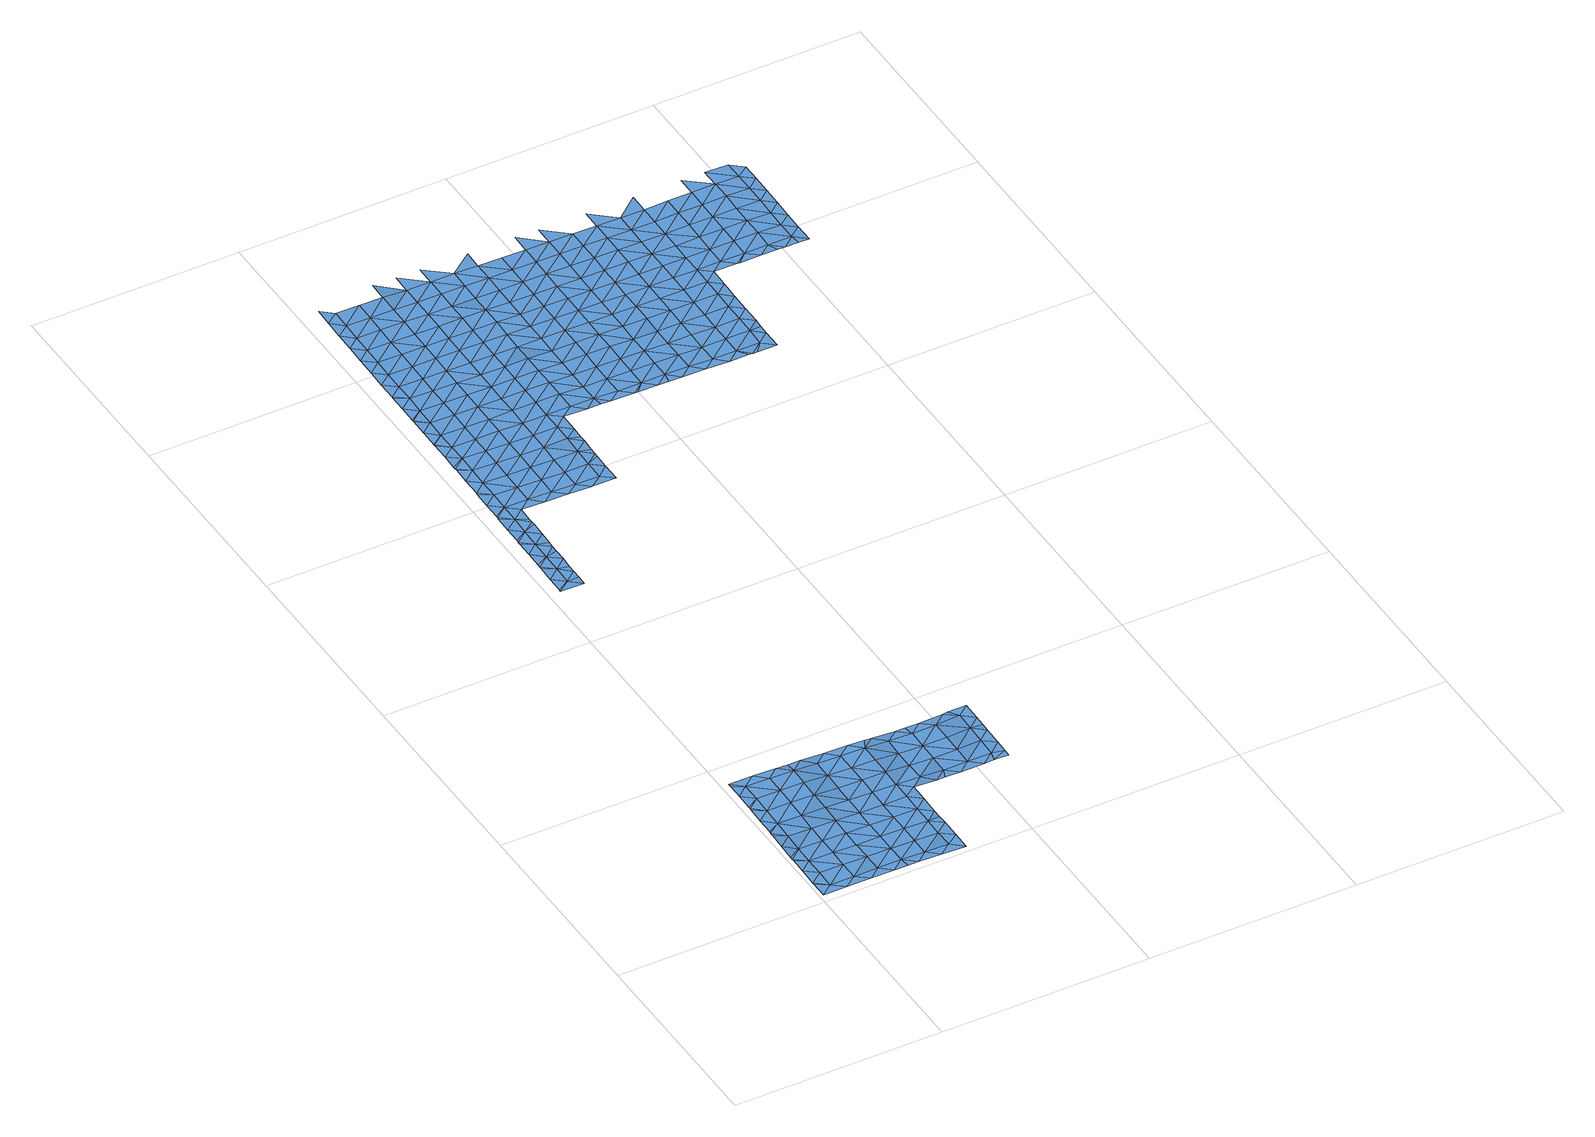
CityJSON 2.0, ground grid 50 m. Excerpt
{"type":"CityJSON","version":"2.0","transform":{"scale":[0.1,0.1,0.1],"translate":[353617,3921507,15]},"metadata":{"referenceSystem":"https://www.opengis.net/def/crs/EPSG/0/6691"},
"CityObjects":{
"waterbody1":{"type":"WaterBody","attributes":{"name":"8","class":"1140","function":"1","WaterBodyRiverFloodingRiskAttribute.description":"4","WaterBodyRiverFloodingRiskAttribute.rankOrg":"1","WaterBodyRiverFloodingRiskAttribute.adminType":"2","WaterBodyRiverFloodingRiskAttribute.scale":"L1"},"geometry":[{"type":"MultiSurface","lod":"1","boundaries":[[[0,1,2]],[[3,2,1]],[[2,3,4]],[[5,2,4]],[[6,2,5]],[[6,7,2]],[[7,8,2]],[[8,7,9]],[[10,8,9]],[[11,10,9]],[[12,11,9]],[[12,9,13]],[[14,13,15]],[[16,17,18]],[[17,16,19]],[[17,19,20]],[[21,22,23]],[[24,25,26]],[[24,27,25]],[[27,24,28]],[[27,28,29]],[[27,29,30]],[[27,30,31]],[[31,30,32]],[[32,30,33]],[[34,35,36]],[[36,35,37]],[[37,35,38]],[[38,35,39]],[[1,39,35]],[[39,1,40]],[[41,42,0]],[[8,41,0]],[[8,43,41]],[[44,43,10]],[[44,10,45]],[[46,47,48]],[[47,46,49]],[[46,50,49]],[[49,50,51]],[[51,50,52]],[[53,52,50]],[[52,53,54]],[[54,55,52]],[[55,54,56]],[[55,56,57]],[[55,57,58]],[[55,58,34]],[[59,34,58]],[[34,59,35]],[[4,58,60]],[[4,3,58]],[[61,62,5]],[[61,63,62]],[[64,63,61]],[[65,66,67]],[[67,66,68]],[[67,68,69]],[[68,70,69]],[[71,70,68]],[[71,72,70]],[[73,72,71]],[[73,74,72]],[[57,74,73]],[[60,57,73]],[[60,73,75]],[[74,76,72]],[[77,76,74]],[[78,76,77]],[[79,76,78]],[[80,79,78]],[[28,79,80]],[[79,28,70]],[[81,80,78]],[[29,80,81]],[[29,81,82]],[[82,81,83]],[[84,83,81]],[[83,84,85]],[[84,86,85]],[[86,84,77]],[[87,86,77]],[[87,48,86]],[[88,86,48]],[[77,89,87]],[[89,53,87]],[[53,89,56]],[[89,74,56]],[[87,53,46]],[[86,88,85]],[[90,82,83]],[[82,90,33]],[[81,78,84]],[[84,78,77]],[[89,77,74]],[[72,76,79]],[[75,73,71]],[[75,71,91]],[[91,71,92]],[[79,70,72]],[[92,71,68]],[[92,68,93]],[[70,28,69]],[[94,67,69]],[[94,23,67]],[[94,69,24]],[[94,24,95]],[[65,67,23]],[[93,68,66]],[[63,20,62]],[[96,64,61]],[[62,6,5]],[[15,6,62]],[[15,9,6]],[[19,15,62]],[[9,7,6]],[[15,13,9]],[[15,19,14]],[[16,14,19]],[[62,20,19]],[[22,65,23]],[[23,94,21]],[[21,94,95]],[[95,24,26]],[[24,69,28]],[[28,80,29]],[[82,30,29]],[[31,25,27]],[[33,30,82]],[[97,98,49]],[[97,49,99]],[[97,99,100]],[[101,99,51]],[[101,51,102]],[[102,51,103]],[[103,51,104]],[[103,104,105]],[[105,104,36]],[[52,36,104]],[[100,99,101]],[[48,87,46]],[[98,47,49]],[[49,51,99]],[[51,52,104]],[[46,53,50]],[[54,53,56]],[[74,57,56]],[[60,58,57]],[[55,34,52]],[[58,3,59]],[[59,3,35]],[[34,36,52]],[[105,36,37]],[[35,3,1]],[[40,1,0]],[[40,0,42]],[[2,8,0]],[[43,8,10]],[[45,10,11]],[[32,33,106]],[[106,33,107]],[[107,33,108]],[[85,109,110]],[[111,109,85]],[[112,113,48]],[[112,48,47]],[[114,115,60]],[[115,4,60]],[[96,115,114]],[[61,115,96]],[[61,5,115]],[[88,48,116]],[[117,88,116]],[[88,117,111]],[[83,118,90]],[[118,108,90]],[[91,114,75]],[[114,60,75]],[[5,4,115]],[[90,108,33]],[[119,118,83]],[[119,83,110]],[[85,110,83]],[[88,111,85]],[[120,121,98]],[[121,122,98]],[[98,122,47]],[[123,47,122]],[[120,98,97]],[[124,97,125]],[[125,97,100]],[[120,97,124]],[[113,116,48]],[[112,47,123]]]}]},
"waterbody2":{"type":"WaterBody","attributes":{"name":"8","class":"1140","function":"1","WaterBodyRiverFloodingRiskAttribute.description":"4","WaterBodyRiverFloodingRiskAttribute.rankOrg":"1","WaterBodyRiverFloodingRiskAttribute.adminType":"2","WaterBodyRiverFloodingRiskAttribute.scale":"L1"},"geometry":[{"type":"MultiSurface","lod":"1","boundaries":[[[126,127,128]],[[127,126,129]],[[130,131,129]],[[131,130,132]],[[130,129,126]],[[126,128,133]],[[134,135,132]],[[136,135,134]],[[137,138,126]],[[126,138,130]],[[132,130,134]],[[126,133,137]],[[134,139,136]],[[136,139,140]],[[140,139,141]],[[130,142,134]],[[143,130,138]],[[144,145,141]],[[130,143,142]],[[146,139,134]],[[147,145,144]],[[148,146,134]],[[141,139,144]],[[148,134,142]],[[147,149,150]],[[149,147,144]],[[150,149,151]],[[152,139,146]],[[151,153,154]],[[144,139,155]],[[155,139,152]],[[149,153,151]],[[155,156,144]],[[157,154,153]],[[149,144,158]],[[158,144,156]],[[159,153,149]],[[160,161,162]],[[160,157,161]],[[163,149,158]],[[157,153,161]],[[159,149,163]],[[162,164,165]],[[162,161,164]],[[166,167,165]],[[167,166,168]],[[165,164,166]],[[169,170,153]],[[171,172,168]],[[153,159,169]],[[161,170,164]],[[166,171,168]],[[161,153,170]],[[172,171,173]],[[174,175,173]],[[176,166,164]],[[159,177,169]],[[170,178,164]],[[175,174,179]],[[173,171,174]],[[180,181,179]],[[180,182,181]],[[166,183,171]],[[179,174,180]],[[176,183,166]],[[164,178,176]],[[180,184,182]],[[185,169,177]],[[169,186,170]],[[187,184,188]],[[187,182,184]],[[185,186,169]],[[188,189,190]],[[189,191,190]],[[184,189,188]],[[170,192,178]],[[174,171,193]],[[174,194,180]],[[186,192,170]],[[195,176,178]],[[171,183,193]],[[177,196,185]],[[189,197,191]],[[191,197,198]],[[198,197,199]],[[192,195,178]],[[200,183,176]],[[174,193,194]],[[199,201,202]],[[184,180,203]],[[195,200,176]],[[199,197,201]],[[203,204,184]],[[180,194,203]],[[183,205,193]],[[202,206,207]],[[189,184,204]],[[189,208,197]],[[185,196,209]],[[200,205,183]],[[202,201,206]],[[210,192,186]],[[186,185,211]],[[193,212,194]],[[197,213,201]],[[214,209,196]],[[215,207,216]],[[205,212,193]],[[185,209,211]],[[207,206,216]],[[189,204,208]],[[192,217,195]],[[218,206,201]],[[219,215,216]],[[220,215,219]],[[212,221,194]],[[186,211,210]],[[213,218,201]],[[222,204,203]],[[197,208,213]],[[195,223,200]],[[219,224,220]],[[203,194,221]],[[220,224,225]],[[206,226,216]],[[214,227,209]],[[192,210,217]],[[218,226,206]],[[200,228,205]],[[229,227,214]],[[225,230,231]],[[227,232,209]],[[230,225,224]],[[195,217,223]],[[205,228,212]],[[203,221,222]],[[211,209,232]],[[211,233,210]],[[234,224,219]],[[208,204,235]],[[236,227,229]],[[219,216,237]],[[232,233,211]],[[238,231,230]],[[239,231,238]],[[210,233,217]],[[200,223,228]],[[212,240,221]],[[204,222,235]],[[216,226,237]],[[228,240,212]],[[213,208,241]],[[213,242,218]],[[224,243,230]],[[241,242,213]],[[244,223,217]],[[208,235,241]],[[245,232,227]],[[219,237,234]],[[221,246,222]],[[218,247,226]],[[246,235,222]],[[248,217,233]],[[227,236,245]],[[249,228,223]],[[243,250,230]],[[251,233,232]],[[226,247,237]],[[221,240,252]],[[224,234,243]],[[238,230,250]],[[253,232,245]],[[244,217,248]],[[244,249,223]],[[246,221,252]],[[254,241,235]],[[232,253,251]],[[251,255,233]],[[218,242,247]],[[228,256,240]],[[257,234,237]],[[246,254,235]],[[255,258,233]],[[247,259,237]],[[233,258,248]],[[249,256,228]],[[259,257,237]],[[260,242,241]],[[240,261,252]],[[262,244,248]],[[234,257,243]],[[263,248,258]],[[264,260,241]],[[265,246,252]],[[248,263,262]],[[264,241,254]],[[266,249,244]],[[242,267,247]],[[257,268,243]],[[261,265,252]],[[266,244,262]],[[240,256,261]],[[246,269,254]],[[247,270,259]],[[250,243,271]],[[266,272,249]],[[273,256,249]],[[242,260,267]],[[243,268,271]],[[254,274,264]],[[269,246,265]],[[270,247,267]],[[257,259,275]],[[276,272,266]],[[249,272,273]],[[254,269,274]],[[259,270,275]],[[261,256,277]],[[261,278,265]],[[279,271,268]],[[260,264,280]],[[268,257,281]],[[256,273,277]],[[281,279,268]],[[282,269,265]],[[264,274,280]],[[257,275,281]],[[267,260,283]],[[267,284,270]],[[278,261,277]],[[276,285,272]],[[283,260,280]],[[286,271,279]],[[273,272,285]],[[282,265,278]],[[282,287,269]],[[284,267,283]],[[275,270,284]],[[274,269,287]],[[274,288,280]],[[277,273,289]],[[276,290,285]],[[291,278,277]],[[273,285,289]],[[275,284,292]],[[281,275,293]],[[288,274,287]],[[278,294,282]],[[285,290,295]],[[277,289,291]],[[275,292,293]],[[283,280,296]],[[279,281,297]],[[295,298,285]],[[299,287,282]],[[296,280,288]],[[296,300,283]],[[297,281,293]],[[301,279,297]],[[284,300,292]],[[278,291,294]],[[294,299,282]],[[284,283,300]],[[289,285,302]],[[289,303,291]],[[304,293,292]],[[305,298,295]],[[288,287,306]],[[285,298,302]],[[307,304,292]],[[304,297,293]],[[306,287,299]],[[288,308,296]],[[307,292,300]],[[291,309,294]],[[303,309,291]],[[289,302,303]],[[308,288,306]],[[309,310,294]],[[300,296,311]],[[298,312,302]],[[313,297,314]],[[315,306,299]],[[312,298,305]],[[299,294,310]],[[296,308,311]],[[311,316,300]],[[300,317,307]],[[297,304,314]],[[318,312,305]],[[310,315,299]],[[302,319,303]],[[306,320,308]],[[315,320,306]],[[302,312,321]],[[300,316,317]],[[303,322,309]],[[304,323,314]],[[308,324,311]],[[304,307,323]],[[312,318,325]],[[302,321,319]],[[307,317,323]],[[309,326,310]],[[311,327,316]],[[323,328,314]],[[322,303,319]],[[322,326,309]],[[326,315,310]],[[324,308,320]],[[324,327,311]],[[328,329,314]],[[330,312,325]],[[312,331,321]],[[316,332,317]],[[327,332,316]],[[332,323,317]],[[330,325,333]],[[331,312,330]],[[331,334,321]],[[335,315,326]],[[336,324,320]],[[319,321,334]],[[319,337,322]],[[320,315,338]],[[333,339,330]],[[338,315,335]],[[328,323,340]],[[322,337,326]],[[324,341,327]],[[323,332,340]],[[337,319,334]],[[336,320,338]],[[326,342,335]],[[343,330,339]],[[327,344,332]],[[328,340,345]],[[341,344,327]],[[331,346,334]],[[324,336,341]],[[331,330,346]],[[326,337,342]],[[332,347,340]],[[338,335,348]],[[330,343,346]],[[344,347,332]],[[348,335,342]],[[338,349,336]],[[343,339,350]],[[349,341,336]],[[347,351,340]],[[352,338,348]],[[334,346,353]],[[337,334,354]],[[345,340,351]],[[354,334,353]],[[349,338,352]],[[341,355,344]],[[342,337,356]],[[342,357,348]],[[349,355,341]],[[358,359,343]],[[343,350,358]],[[346,359,353]],[[337,354,356]],[[346,343,359]],[[348,360,352]],[[355,361,344]],[[344,362,347]],[[363,358,350]],[[357,342,356]],[[357,360,348]],[[364,354,353]],[[359,365,353]],[[366,351,347]],[[352,367,349]],[[365,364,353]],[[360,367,352]],[[366,368,351]],[[369,355,349]],[[344,361,362]],[[363,370,358]],[[367,369,349]],[[371,359,358]],[[356,372,357]],[[347,362,366]],[[356,354,372]],[[373,365,359]],[[354,364,372]],[[372,374,357]],[[375,370,363]],[[357,376,360]],[[361,355,377]],[[361,378,362]],[[371,358,370]],[[371,373,359]],[[374,376,357]],[[377,355,369]],[[377,378,361]],[[365,373,364]],[[360,376,367]],[[362,379,366]],[[380,372,364]],[[373,381,364]],[[370,375,382]],[[376,383,367]],[[383,384,367]],[[385,371,370]],[[379,362,378]],[[386,366,379]],[[387,377,369]],[[369,367,384]],[[388,389,382]],[[380,364,381]],[[370,382,389]],[[374,372,380]],[[390,376,374]],[[384,387,369]],[[371,391,373]],[[380,390,374]],[[377,392,378]],[[385,370,389]],[[393,389,388]],[[376,394,383]],[[378,395,379]],[[371,385,391]],[[392,377,387]],[[381,373,396]],[[381,397,380]],[[376,390,398]],[[393,399,389]],[[383,400,384]],[[396,373,391]],[[394,400,383]],[[385,389,399]],[[376,398,394]],[[384,400,387]],[[378,392,395]],[[380,401,390]],[[402,403,385]],[[402,385,399]],[[397,381,396]],[[391,385,403]],[[387,404,392]],[[405,396,391]],[[400,404,387]],[[403,405,391]],[[380,397,401]],[[392,406,395]],[[398,390,407]],[[408,397,396]],[[405,408,396]],[[390,401,407]],[[394,398,409]],[[410,401,397]],[[392,404,406]],[[406,411,395]],[[408,410,397]],[[400,394,409]],[[412,395,411]],[[398,407,409]],[[400,413,404]],[[414,407,401]],[[414,401,410]],[[413,406,404]],[[400,409,415]],[[413,400,415]],[[414,416,407]],[[417,411,406]],[[407,418,409]],[[413,419,406]],[[419,417,406]],[[420,416,414]],[[418,407,416]],[[415,409,418]],[[417,421,411]],[[413,415,422]],[[422,415,418]],[[422,423,413]],[[413,424,419]],[[425,418,416]],[[426,416,420]],[[419,427,417]],[[428,426,420]],[[424,413,423]],[[424,427,419]],[[416,426,425]],[[422,418,429]],[[428,430,426]],[[422,431,423]],[[429,418,425]],[[431,432,423]],[[422,429,431]],[[433,427,424]],[[426,434,425]],[[424,423,432]],[[426,430,435]],[[432,433,424]],[[436,435,430]],[[425,437,429]],[[434,426,435]],[[429,437,431]],[[425,434,437]],[[435,436,438]],[[437,439,431]],[[431,440,432]],[[439,440,431]],[[435,441,434]],[[432,442,433]],[[435,438,441]],[[440,442,432]],[[434,443,437]],[[438,444,441]],[[445,433,442]],[[434,441,443]],[[439,437,446]],[[441,444,447]],[[437,443,446]],[[447,448,441]],[[441,448,443]],[[440,439,449]],[[439,446,449]],[[449,450,440]],[[451,446,443]],[[442,440,450]],[[451,443,448]],[[442,452,453]],[[454,449,446]],[[446,451,454]],[[442,450,452]],[[455,450,449]],[[455,449,454]],[[456,453,452]],[[457,450,455]],[[452,450,457]],[[458,456,452]],[[457,458,452]]]}]}
},
"vertices":[
[438,401,7],[381,401,9],[437,354,7],[380,355,9],[379,309,9],[436,308,7],[493,307,8],[494,353,8],[494,400,8],[550,352,12],[551,399,12],[579,375,12],[579,349,12],[578,329,11],[578,283,11],[550,306,11],[577,253,10],[544,237,10],[577,236,10],[549,260,10],[520,237,9],[289,10,15],[346,9,14],[318,33,14],[205,35,16],[176,12,16],[206,11,16],[148,35,16],[205,81,14],[149,82,14],[91,36,15],[119,13,16],[62,14,15],[34,37,14],[267,357,13],[324,402,13],[267,403,13],[296,426,13],[336,425,12],[353,425,11],[410,424,8],[466,423,8],[434,424,8],[523,422,10],[536,422,11],[580,421,12],[96,314,17],[39,315,17],[38,268,16],[96,360,18],[153,359,17],[154,405,17],[210,358,14],[152,313,17],[209,312,14],[266,311,13],[208,266,13],[265,265,12],[323,310,13],[323,356,13],[322,264,12],[435,262,7],[492,261,8],[463,238,8],[426,239,8],[347,55,13],[348,102,12],[319,79,12],[320,125,11],[262,80,14],[263,126,13],[320,171,11],[264,172,12],[264,218,12],[208,219,12],[321,218,12],[207,173,12],[151,220,13],[150,174,12],[206,127,13],[149,128,13],[93,129,13],[92,83,14],[36,130,13],[93,175,12],[37,176,12],[94,221,13],[95,267,16],[37,222,15],[152,267,15],[35,84,14],[349,194,12],[348,148,11],[348,126,12],[261,34,15],[233,11,16],[407,239,8],[40,407,18],[40,361,18],[97,406,18],[69,430,18],[126,429,17],[153,428,16],[183,428,16],[211,404,14],[239,427,14],[6,15,14],[6,57,14],[6,61,14],[8,159,13],[8,153,12],[9,200,14],[10,292,17],[10,253,16],[350,240,11],[379,263,10],[9,246,16],[9,238,16],[7,107,13],[8,147,13],[12,384,18],[11,344,18],[11,338,18],[11,332,18],[12,423,18],[12,431,18],
[53,1193,15],[25,1175,15],[24,1170,15],[25,1216,15],[54,1239,15],[26,1256,16],[26,1262,16],[81,1169,15],[55,1285,16],[26,1269,16],[27,1309,16],[82,1194,15],[82,1215,15],[55,1331,17],[27,1348,17],[27,1355,17],[83,1262,16],[82,1234,15],[56,1378,17],[28,1362,17],[83,1308,17],[28,1401,17],[83,1291,16],[57,1424,18],[29,1443,18],[29,1447,18],[84,1323,17],[58,1470,18],[29,1451,18],[84,1354,17],[85,1390,17],[30,1494,18],[85,1400,17],[86,1446,18],[30,1535,19],[59,1516,19],[31,1540,19],[85,1410,17],[59,1562,19],[31,1586,19],[60,1609,20],[32,1627,19],[32,1632,19],[114,1469,18],[115,1515,18],[61,1655,19],[32,1638,19],[33,1678,18],[62,1701,17],[34,1723,17],[117,1608,18],[142,1445,17],[116,1561,18],[34,1725,17],[62,1747,17],[34,1726,17],[34,1771,17],[118,1654,18],[63,1793,17],[171,1468,17],[172,1514,16],[35,1815,17],[35,1817,17],[64,1840,17],[35,1819,17],[36,1863,17],[173,1561,16],[118,1700,17],[119,1746,16],[174,1607,16],[199,1445,16],[65,1886,17],[37,1907,16],[37,1910,16],[174,1653,17],[65,1932,16],[37,1956,16],[120,1793,16],[121,1839,16],[175,1699,17],[66,1978,16],[38,2002,16],[121,1885,16],[228,1467,15],[229,1560,15],[229,1513,15],[176,1745,16],[122,1931,16],[256,1444,15],[39,2048,16],[67,2025,16],[230,1606,16],[123,1977,16],[68,2071,16],[40,2094,17],[177,1792,16],[177,1838,16],[231,1652,16],[68,2117,17],[40,2141,17],[124,2024,16],[285,1466,15],[232,1698,16],[257,1444,15],[69,2163,17],[41,2187,18],[285,1512,16],[286,1559,16],[125,2116,17],[178,1884,16],[313,1443,15],[124,2070,16],[70,2209,18],[42,2233,18],[233,1745,17],[179,1930,16],[180,1977,16],[126,2162,17],[288,1651,17],[313,1489,16],[234,1837,16],[180,2023,16],[287,1605,18],[288,1697,17],[127,2209,18],[314,1535,16],[233,1791,16],[314,1525,16],[235,1883,16],[314,1551,16],[289,1744,17],[182,2115,17],[315,1581,17],[181,2069,16],[236,1976,16],[290,1790,17],[316,1628,17],[315,1597,17],[236,1929,16],[291,1836,17],[316,1674,18],[237,2022,16],[183,2161,17],[292,1882,16],[238,2068,16],[183,2208,18],[345,1696,18],[346,1743,18],[292,1928,16],[239,2114,16],[373,1673,17],[347,1789,17],[347,1835,17],[240,2207,15],[293,1975,16],[239,2160,16],[348,1881,17],[294,2021,16],[295,2067,16],[402,1696,17],[184,2254,17],[349,1928,15],[350,1974,15],[403,1742,16],[406,1672,17],[403,1788,16],[295,2113,16],[296,2160,16],[404,1834,16],[430,1672,16],[351,2020,16],[297,2206,15],[459,1695,16],[405,1880,15],[351,2066,17],[241,2253,15],[459,1741,16],[460,1787,16],[353,2159,15],[487,1671,16],[406,1927,15],[352,2112,15],[406,1973,15],[461,1833,16],[462,1879,16],[407,2019,15],[515,1694,16],[298,2252,15],[354,2205,16],[462,1926,15],[408,2065,15],[409,2111,15],[494,1671,16],[517,1786,15],[463,1972,15],[516,1740,15],[518,1832,16],[410,2158,15],[464,2018,15],[543,1670,16],[518,1879,15],[465,2064,15],[410,2204,15],[411,2250,15],[572,1693,16],[573,1739,15],[466,2111,15],[568,1670,16],[574,1785,15],[519,1925,15],[521,2017,15],[574,1831,14],[520,1971,15],[600,1669,16],[466,2157,15],[521,2063,15],[575,1878,15],[629,1692,16],[522,2110,15],[467,2203,15],[630,1738,15],[523,2156,15],[576,1924,15],[577,2016,15],[657,1668,15],[524,2202,15],[577,1970,15],[630,1784,14],[631,1830,13],[578,2062,15],[632,1877,15],[633,1923,15],[686,1691,15],[686,1737,14],[633,1969,14],[579,2109,15],[580,2155,15],[714,1667,14],[688,1830,13],[687,1783,14],[580,2201,15],[634,2015,14],[525,2248,15],[635,2062,14],[742,1690,14],[743,1736,14],[689,1876,15],[744,1782,13],[689,1922,15],[760,1667,14],[690,1968,14],[636,2108,14],[636,2154,14],[637,2200,14],[745,1875,15],[745,1829,13],[770,1666,14],[691,2014,14],[692,2061,14],[800,1735,15],[581,2247,15],[692,2107,14],[780,1666,14],[799,1689,14],[746,1921,15],[801,1781,15],[693,2153,14],[827,1665,14],[748,2013,15],[694,2199,14],[801,1828,15],[802,1874,15],[747,1967,15],[828,1712,14],[748,2060,14],[803,1920,15],[828,1736,14],[829,1758,15],[749,2106,14],[829,1804,15],[750,2152,14],[804,1966,15],[830,1850,15],[804,2013,15],[831,1897,15],[751,2198,14],[695,2245,14],[806,2105,14],[832,1943,16],[805,2059,14],[860,1965,16],[807,2197,14],[861,2012,16],[807,2151,14],[888,1942,16],[808,2244,14],[862,2058,16],[863,2104,16],[863,2150,16],[918,2011,16],[917,1964,16],[864,2196,16],[893,1942,16],[919,2057,16],[945,1941,17],[919,2103,16],[920,2149,16],[921,2196,16],[975,2010,17],[974,1964,17],[983,1940,17],[975,2056,18],[1002,1940,17],[976,2102,18],[977,2148,18],[1031,1963,17],[978,2195,17],[1031,2009,16],[1033,1939,17],[922,2242,16],[1032,2055,16],[1059,1939,17],[1059,1985,16],[1033,2101,17],[1034,2147,17],[1060,2031,16],[1034,2194,16],[978,2241,16],[1061,2078,17],[1062,2124,17],[1035,2240,15],[1062,2170,16],[1063,2216,15]
]}
